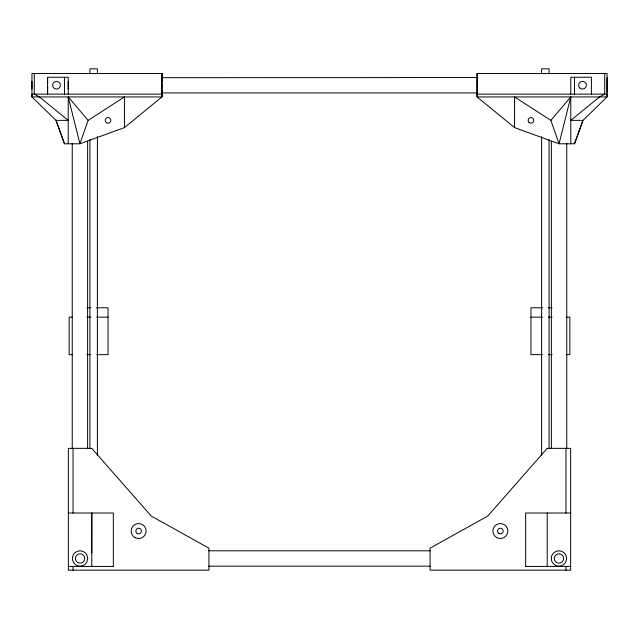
<?xml version="1.0" encoding="UTF-8"?>
<svg xmlns="http://www.w3.org/2000/svg" width="639" height="639" viewBox="0 0 639 639"><rect width="100%" height="100%" fill="white"/><g stroke="black" fill="none" stroke-linecap="round" stroke-linejoin="round"><path stroke-width="0.96" d="M31.95 88.973L31.95 81.472M47.598 94.125L47.598 77.255L68.213 77.255L68.213 94.125M64.467 94.125L64.467 77.255M68.213 143.791L68.213 96.936L88.126 120.364L79.931 143.791L64.467 143.791L56.032 120.364L31.95 96.936L31.95 73.509L161.923 73.509L161.939 96.936L124.445 127.608L79.931 143.791L68.213 96.936M91.784 552.839L91.792 513.221M124.445 127.608L124.445 96.936L88.126 120.364M161.939 94.125L31.95 94.125L31.95 96.936L161.939 96.936L161.923 92.056M161.923 91.617L161.923 90.658M161.923 86.72L161.923 85.227M161.923 80.953L161.923 79.787M161.923 77.686L477.948 77.543M477.061 94.125L477.077 73.509L607.05 73.509L607.05 96.936L582.968 120.364L574.517 143.791L559.069 143.791L514.555 127.608L477.077 96.936L477.061 94.125L607.05 94.125L607.05 96.936L477.061 96.936L477.077 77.543M604.71 73.509L604.71 94.125L599.55 96.936L570.787 120.364L582.968 120.364L574.533 143.791M550.874 120.364L570.787 96.936L559.069 143.791L550.874 120.364L514.555 96.936L514.555 127.608M161.923 92.911L477.948 92.911M86.912 307.782L90.754 307.782M96.417 307.782L108.039 307.782L108.039 354.645L96.489 354.645M542.583 307.782L530.961 307.782L530.961 354.645L542.511 354.645M548.246 307.782L552.088 307.782M72.343 317.16L69.156 317.16L69.156 354.645L72.511 354.645M86.912 317.16L90.754 317.16M96.513 317.16L108.039 317.16M530.961 317.16L542.487 317.16M548.246 317.16L552.088 317.16M566.657 317.16L569.844 317.16L569.844 354.645L566.489 354.645M86.912 354.645L90.714 354.645M548.286 354.645L552.088 354.645M68.357 513.013L113.335 513.013L113.335 566.426M570.643 513.013L525.665 513.013L525.665 566.426M208.841 550.802L430.159 550.802M208.841 566.17L430.159 566.17M68.357 566.426L113.43 566.426M525.57 566.426L570.643 566.426M64.483 143.791L56.04 120.364L68.213 120.364L39.45 96.936L34.29 94.125L34.29 73.509M607.05 77.726L607.05 92.719M591.402 94.125L591.402 77.255L570.787 77.255L570.787 94.125M574.533 77.255L574.533 94.125M570.787 96.936L570.787 143.791M566.753 143.296L566.753 448.354M565.954 448.354L565.954 513.013M565.954 566.426L565.954 570.172M551.385 141.299L551.385 448.354M549.093 73.812L549.093 68.828L541.592 68.828L541.592 73.812M549.093 139.606L549.093 448.65M547.216 513.013L547.216 566.426M541.592 136.618L541.592 455.631M477.077 73.509L477.077 77.415M161.923 77.543L161.939 96.936M97.408 73.812L97.408 68.828L89.907 68.828L89.907 73.812M97.408 136.618L97.408 455.631M91.784 513.013L91.784 566.426M89.907 139.606L89.907 448.65M87.615 141.299L87.615 448.354M73.046 448.354L73.046 513.013M73.046 566.426L73.046 570.172M72.247 143.296L72.247 448.354M68.213 81.385L68.213 89.069M47.598 77.726L47.598 83.286M47.598 87.168L47.598 92.719M161.923 73.509L161.923 77.415L161.923 73.509M87.751 558.486L86.728 562.328A7.684 7.684 0 0 1 75.13 564.373A7.684 7.684 0 0 1 75.13 552.599A7.684 7.684 0 0 1 86.728 554.644L87.751 558.486M551.505 556.497L551.505 560.475L552.272 562.328A7.684 7.684 0 0 0 563.87 564.373A7.684 7.684 0 0 0 563.87 552.599A7.684 7.684 0 0 0 552.272 554.644L551.505 556.497M547.216 448.354L487.709 516.088L430.079 548.15L430.079 570.172L570.643 570.172L570.643 448.354L547.216 448.354M91.784 448.354L68.357 448.354L68.357 570.172L208.921 570.172L208.921 548.15L151.291 516.088L91.784 448.354M528.972 122.353A2.812 2.812 0 0 0 533.669 121.09A2.812 2.812 0 0 0 530.226 117.648A2.812 2.812 0 0 0 528.972 122.353M579.781 87.942A3.842 3.842 0 0 0 586.211 86.217A3.842 3.842 0 0 0 581.506 81.512A3.842 3.842 0 0 0 579.781 87.942M106.641 122.8A2.812 2.812 0 0 0 110.851 120.364A2.812 2.812 0 0 0 106.641 117.927A2.812 2.812 0 0 0 106.641 122.8M54.579 88.549A3.842 3.842 0 0 0 60.346 85.227A3.842 3.842 0 0 0 54.579 81.896A3.842 3.842 0 0 0 54.579 88.549M77.726 562.544A4.689 4.689 0 0 0 84.755 558.486A4.689 4.689 0 0 0 77.726 554.428A4.689 4.689 0 0 0 77.726 562.544M137.233 533.485A2.812 2.812 0 0 0 141.451 531.049A2.812 2.812 0 0 0 137.233 528.613A2.812 2.812 0 0 0 137.233 533.485M134.893 537.543A7.5 7.5 0 0 0 146.139 531.049A7.5 7.5 0 0 0 134.893 524.555A7.5 7.5 0 0 0 134.893 537.543M556.585 562.544A4.689 4.689 0 0 0 563.614 558.486A4.689 4.689 0 0 0 556.585 554.428A4.689 4.689 0 0 0 556.585 562.544M498.955 533.485A2.812 2.812 0 0 0 503.173 531.049A2.812 2.812 0 0 0 498.955 528.613A2.812 2.812 0 0 0 498.955 533.485M496.615 537.543A7.5 7.5 0 0 0 507.861 531.049A7.5 7.5 0 0 0 496.615 524.555A7.5 7.5 0 0 0 496.615 537.543"/></g></svg>
